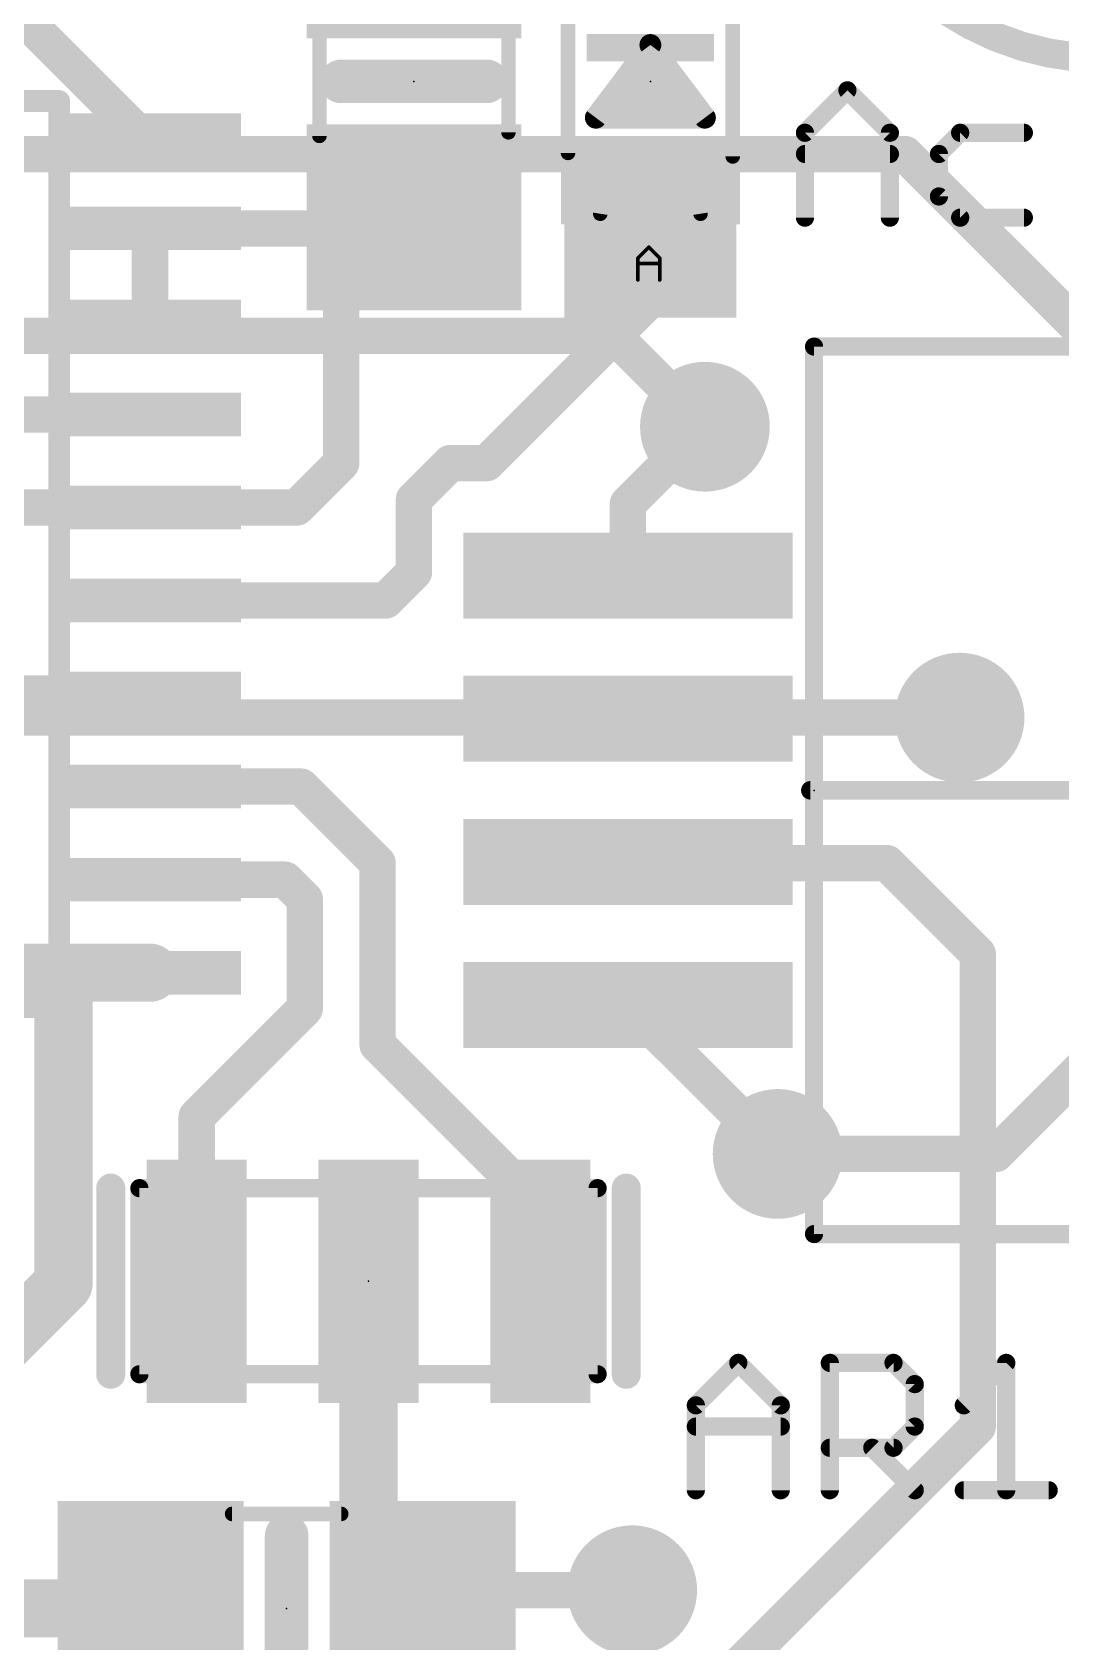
# Model space of a CAD drawing. Extents: x -22.4 to 30.9, y -9.3 to 32.7.
# Drawn here: x 12.19 to 19.38, y 3.32 to 14.57 of the extents above; entities that cross this region are included whole.
import ezdxf

# ---------------------------------------------------------------- set-up
doc = ezdxf.new("R2010")
doc.units = 0
for name, color, linetype in [('1', 12, 'CONTINUOUS'), ('16', 132, 'CONTINUOUS'), ('18', 110, 'CONTINUOUS'), ('21', 40, 'CONTINUOUS'), ('23', 40, 'CONTINUOUS'), ('47', 253, 'CONTINUOUS'), ('51', 253, 'CONTINUOUS')]:
    doc.layers.add(name, color=color, linetype=linetype)

# ---------------------------------------------------------------- blocks, each defined once
blk = doc.blocks.new('RECT')
blk.add_solid([(-0.5, -0.5), (0.5, -0.5), (-0.5, 0.5), (0.5, 0.5)])
blk = doc.blocks.new('ROUNDV')
at = {"const_width": 0.5}
blk.add_lwpolyline([(0, -0.25, 1), (0, 0.25, 1), (0, -0.25)], format="xyb", dxfattribs=at)

msp = doc.modelspace()

# ---------------------------------------------------------------- linework, layer by layer
at = {"layer": '1'}
for points, const_width in [([(10.541, 16.256), (12.95, 13.847)], 0.254), ([(12.95, 13.847), (13.0158, 13.847)], 0.254), ([(14.782, 13.197), (14.859, 13.274)], 0.254), ([(13.0158, 12.547), (13.0158, 13.197)], 0.254), ([(13.0158, 13.197), (14.351, 13.197)], 0.254), ([(14.351, 13.197), (14.782, 13.197)], 0.254), ([(14.351, 11.557), (14.351, 13.197)], 0.254), ([(16.51, 13.174), (16.51, 12.7)], 0.254), ([(16.51, 12.7), (15.367, 11.557)], 0.254), ([(10.627, 11.897), (13.0158, 11.897)], 0.254), ([(16.353, 11.273), (16.891, 11.811)], 0.254), ([(14.041, 11.247), (14.351, 11.557)], 0.254), ([(14.859, 11.303), (15.113, 11.557)], 0.254), ([(15.113, 11.557), (15.367, 11.557)], 0.254), ([(13.0158, 11.247), (11.755, 11.247)], 0.254), ([(13.0158, 11.247), (14.041, 11.247)], 0.254), ([(14.859, 10.795), (14.859, 11.303)], 0.254), ([(16.353, 10.771), (16.353, 11.273)], 0.254), ([(14.661, 10.597), (14.859, 10.795)], 0.254), ([(14.661, 10.597), (13.0158, 10.597)], 0.254), ([(11.598, 9.947), (13.0158, 9.947)], 0.254), ([(16.361, 9.779), (16.353, 9.771)], 0.254), ([(18.669, 9.779), (16.361, 9.779)], 0.254), ([(13.0158, 9.297), (14.071, 9.297)], 0.254), ([(14.071, 9.297), (14.605, 8.763)], 0.254), ([(14.605, 8.763), (14.605, 7.493)], 0.254), ([(16.361, 8.763), (16.353, 8.771)], 0.254), ([(18.161, 8.763), (16.361, 8.763)], 0.254), ([(18.796, 8.128), (18.161, 8.763)], 0.254), ([(13.0158, 8.647), (13.959, 8.647)], 0.254), ([(13.959, 8.647), (14.097, 8.509)], 0.254), ([(14.097, 8.509), (14.097, 7.747)], 0.254), ([(18.796, 4.826), (18.796, 8.128)], 0.254), ([(12.4118, 7.997), (11.561, 7.997)], 0.4064), ([(13.0158, 7.997), (12.4118, 7.997)], 0.4064), ([(12.4118, 7.997), (12.4118, 5.8238)], 0.4064), ([(14.097, 7.747), (13.3415, 6.9915)], 0.254), ([(17.399, 6.731), (16.353, 7.777)], 0.254), ([(16.353, 7.777), (16.353, 7.771)], 0.254), ([(14.605, 7.493), (15.621, 6.477)], 0.254), ([(13.3415, 6.9915), (13.3415, 5.842)], 0.254), ([(15.621, 6.477), (15.621, 5.9625)], 0.254), ([(15.621, 5.9625), (15.7415, 5.842)], 0.254), ([(12.4118, 5.8238), (11.176, 4.588)], 0.4064), ([(14.5415, 5.842), (14.5415, 3.556)], 0.4064), ([(18.796, 4.826), (15.367, 1.397)], 0.254), ([(11.811, 3.556), (13.02, 3.556)], 0.4064), ([(14.5415, 3.556), (14.92, 3.556)], 0.4064), ([(14.92, 3.556), (15.047, 3.683)], 0.254), ([(15.047, 3.683), (16.383, 3.683)], 0.254)]:
    msp.add_lwpolyline(points, dxfattribs=dict(at, const_width=const_width))
for points, const_width in [([(12.95, 13.9105, 1), (12.95, 13.7835)], 0.127), ([(12.9051, 13.8021, 1), (12.9949, 13.8919)], 0.127), ([(13.0158, 13.7835, 1), (13.0158, 13.9105)], 0.127), ([(14.9039, 13.2291, 1), (14.8141, 13.3189)], 0.127), ([(13.0793, 13.197, 1), (12.9523, 13.197)], 0.127), ([(13.0158, 13.2605, 1), (13.0158, 13.1335)], 0.127), ([(14.351, 13.2605, 1), (14.351, 13.1335)], 0.127), ([(14.4145, 13.197, 1), (14.2875, 13.197)], 0.127), ([(14.351, 13.1335, 1), (14.351, 13.2605)], 0.127), ([(14.7371, 13.2419, 1), (14.8269, 13.1521)], 0.127), ([(14.782, 13.1335, 1), (14.782, 13.2605)], 0.127), ([(16.5735, 13.174, 1), (16.4465, 13.174)], 0.127), ([(16.5549, 12.6551, 1), (16.4651, 12.7449)], 0.127), ([(16.4465, 12.7, 1), (16.5735, 12.7)], 0.127), ([(12.9523, 12.547, 1), (13.0793, 12.547)], 0.127), ([(13.0158, 11.8335, 1), (13.0158, 11.9605)], 0.127), ([(16.9359, 11.7661, 1), (16.8461, 11.8559)], 0.127), ([(14.2875, 11.557, 1), (14.4145, 11.557)], 0.127), ([(14.3959, 11.5121, 1), (14.3061, 11.6019)], 0.127), ([(15.113, 11.6205, 1), (15.113, 11.4935)], 0.127), ([(15.1579, 11.5121, 1), (15.0681, 11.6019)], 0.127), ([(15.3221, 11.6019, 1), (15.4119, 11.5121)], 0.127), ([(15.367, 11.4935, 1), (15.367, 11.6205)], 0.127), ([(13.0158, 11.3105, 1), (13.0158, 11.1835)], 0.127), ([(13.0158, 11.1835, 1), (13.0158, 11.3105)], 0.127), ([(14.041, 11.1835, 1), (14.041, 11.3105)], 0.127), ([(14.9225, 11.303, 1), (14.7955, 11.303)], 0.127), ([(14.8141, 11.3479, 1), (14.9039, 11.2581)], 0.127), ([(16.4165, 11.273, 1), (16.2895, 11.273)], 0.127), ([(16.3081, 11.3179, 1), (16.3979, 11.2281)], 0.127), ([(13.9961, 11.2919, 1), (14.0859, 11.2021)], 0.127), ([(14.9039, 10.7501, 1), (14.8141, 10.8399)], 0.127), ([(14.7955, 10.795, 1), (14.9225, 10.795)], 0.127), ([(16.2895, 10.771, 1), (16.4165, 10.771)], 0.127), ([(13.0158, 10.6605, 1), (13.0158, 10.5335)], 0.127), ([(14.6161, 10.6419, 1), (14.7059, 10.5521)], 0.127), ([(14.661, 10.5335, 1), (14.661, 10.6605)], 0.127), ([(13.0158, 9.8835, 1), (13.0158, 10.0105)], 0.127), ([(16.361, 9.8425, 1), (16.361, 9.7155)], 0.127), ([(16.4059, 9.7341, 1), (16.3161, 9.8239)], 0.127), ([(18.669, 9.7155, 1), (18.669, 9.8425)], 0.127), ([(16.3081, 9.8159, 1), (16.3979, 9.7261)], 0.127), ([(13.0158, 9.3605, 1), (13.0158, 9.2335)], 0.127), ([(14.1159, 9.3419, 1), (14.0261, 9.2521)], 0.127), ([(14.071, 9.2335, 1), (14.071, 9.3605)], 0.127), ([(14.6685, 8.763, 1), (14.5415, 8.763)], 0.127), ([(16.3979, 8.8159, 1), (16.3081, 8.7261)], 0.127), ([(16.361, 8.8265, 1), (16.361, 8.6995)], 0.127), ([(18.2059, 8.8079, 1), (18.1161, 8.7181)], 0.127), ([(18.161, 8.6995, 1), (18.161, 8.8265)], 0.127), ([(13.0158, 8.7105, 1), (13.0158, 8.5835)], 0.127), ([(14.0039, 8.6919, 1), (13.9141, 8.6021)], 0.127), ([(13.959, 8.5835, 1), (13.959, 8.7105)], 0.127), ([(14.5601, 8.7181, 1), (14.6499, 8.8079)], 0.127), ([(16.3161, 8.7181, 1), (16.4059, 8.8079)], 0.127), ([(14.1605, 8.509, 1), (14.0335, 8.509)], 0.127), ([(14.0521, 8.4641, 1), (14.1419, 8.5539)], 0.127), ([(18.8595, 8.128, 1), (18.7325, 8.128)], 0.127), ([(18.7511, 8.0831, 1), (18.8409, 8.1729)], 0.127), ([(12.4118, 8.0986, 1), (12.4118, 7.8954)], 0.2032), ([(12.5134, 7.997, 1), (12.3102, 7.997)], 0.2032), ([(12.4118, 7.8954, 1), (12.4118, 8.0986)], 0.2032), ([(13.0158, 7.8954, 1), (13.0158, 8.0986)], 0.2032), ([(14.1419, 7.7021, 1), (14.0521, 7.7919)], 0.127), ([(16.3979, 7.8219, 1), (16.3081, 7.7321)], 0.127), ([(16.4165, 7.777, 1), (16.2895, 7.777)], 0.127), ([(14.0335, 7.747, 1), (14.1605, 7.747)], 0.127), ([(16.2895, 7.771, 1), (16.4165, 7.771)], 0.127), ([(14.6499, 7.5379, 1), (14.5601, 7.4481)], 0.127), ([(14.5415, 7.493, 1), (14.6685, 7.493)], 0.127), ([(13.405, 6.9915, 1), (13.278, 6.9915)], 0.127), ([(13.2966, 7.0364, 1), (13.3864, 6.9466)], 0.127), ([(17.3541, 6.6861, 1), (17.4439, 6.7759)], 0.127), ([(15.6845, 6.477, 1), (15.5575, 6.477)], 0.127), ([(15.5761, 6.4321, 1), (15.6659, 6.5219)], 0.127), ([(15.6659, 6.0074, 1), (15.5761, 5.9176)], 0.127), ([(12.4836, 5.7519, 1), (12.3399, 5.8956)], 0.2032), ([(14.6431, 5.842, 1), (14.4399, 5.842)], 0.2032), ([(15.5575, 5.9625, 1), (15.6845, 5.9625)], 0.127), ([(12.3102, 5.8238, 1), (12.5134, 5.8238)], 0.2032), ([(13.278, 5.842, 1), (13.405, 5.842)], 0.127), ([(15.6966, 5.7971, 1), (15.7864, 5.8869)], 0.127), ([(18.8409, 4.7811, 1), (18.7511, 4.8709)], 0.127), ([(18.7325, 4.826, 1), (18.8595, 4.826)], 0.127), ([(13.02, 3.4544, 1), (13.02, 3.6576)], 0.2032), ([(14.5415, 3.6576, 1), (14.5415, 3.4544)], 0.2032), ([(14.92, 3.4544, 1), (14.92, 3.6576)], 0.2032), ([(15.047, 3.7465, 1), (15.047, 3.6195)], 0.127), ([(15.0919, 3.6381, 1), (15.0021, 3.7279)], 0.127), ([(16.383, 3.6195, 1), (16.383, 3.7465)], 0.127), ([(14.4399, 3.556, 1), (14.6431, 3.556)], 0.2032), ([(14.8751, 3.6009, 1), (14.9649, 3.5111)], 0.127)]:
    msp.add_lwpolyline(points, format="xyb", dxfattribs=dict(at, const_width=const_width))
at = {"layer": '16', "const_width": 0.254}
for points in [[(8.89, 13.716), (18.288, 13.716)], [(18.288, 13.716), (20.447, 11.557)], [(9.906, 12.446), (16.256, 12.446)], [(16.256, 12.446), (16.891, 11.811)], [(10.033, 9.779), (18.669, 9.779)], [(20.447, 8.255), (18.923, 6.731)], [(18.923, 6.731), (17.399, 6.731)], [(16.383, 3.683), (16.383, 3.937)]]:
    msp.add_lwpolyline(points, dxfattribs=at)
at = {"layer": '16', "const_width": 0.127}
for points in [[(18.3329, 13.7609, 1), (18.2431, 13.6711)], [(18.288, 13.6525, 1), (18.288, 13.7795)], [(16.3009, 12.4909, 1), (16.2111, 12.4011)], [(16.256, 12.3825, 1), (16.256, 12.5095)], [(16.8461, 11.7661, 1), (16.9359, 11.8559)], [(18.669, 9.7155, 1), (18.669, 9.8425)], [(17.399, 6.7945, 1), (17.399, 6.6675)], [(18.8781, 6.7759, 1), (18.9679, 6.6861)], [(18.923, 6.6675, 1), (18.923, 6.7945)], [(16.4465, 3.937, 1), (16.3195, 3.937)], [(16.3195, 3.683, 1), (16.4465, 3.683)]]:
    msp.add_lwpolyline(points, format="xyb", dxfattribs=at)
at = {"layer": '21'}
for points, const_width in [([(19.685, 14.383, 1), (19.685, 18.383, 1), (19.685, 14.383)], 0.2032), ([(16.5405, 14.5009, 1), (16.4795, 14.4551)], 0.0762), ([(16.5405, 14.4551, 1), (16.4795, 14.5009)], 0.0762), ([(16.3957, 14.3637, 1), (16.3957, 14.2875)], 0.0762), ([(16.6243, 14.2875, 1), (16.6243, 14.3637)], 0.0762), ([(14.351, 14.3002, 1), (14.351, 14.1478)], 0.1524), ([(15.367, 14.1478, 1), (15.367, 14.3002)], 0.1524), ([(16.2814, 14.2113, 1), (16.2814, 14.1351)], 0.0762), ([(16.7386, 14.1351, 1), (16.7386, 14.2113)], 0.0762), ([(17.9085, 14.1837, 1), (17.8636, 14.1388)], 0.0635), ([(17.9085, 14.1388, 1), (17.8636, 14.1837)], 0.0635), ([(12.4189, 14.0866, 1), (12.3427, 14.0866)], 0.0762), ([(12.3808, 14.0485, 1), (12.3808, 14.1247)], 0.0762), ([(16.1671, 14.0589, 1), (16.1671, 13.9827)], 0.0762), ([(16.8529, 13.9827, 1), (16.8529, 14.0589)], 0.0762), ([(16.129, 14.0081, 1), (16.129, 13.9319)], 0.0762), ([(16.0985, 13.9929, 1), (16.1595, 13.9471)], 0.0762), ([(16.8605, 13.9471, 1), (16.9215, 13.9929)], 0.0762), ([(16.891, 13.9319, 1), (16.891, 14.0081)], 0.0762), ([(17.567, 13.8871, 1), (17.612, 13.8422)], 0.0635), ([(17.6212, 13.8647, 1), (17.5578, 13.8647)], 0.0635), ([(18.2144, 13.8647, 1), (18.1509, 13.8647)], 0.0635), ([(18.1602, 13.8422, 1), (18.2051, 13.8871)], 0.0635), ([(18.6733, 13.8964, 1), (18.6733, 13.8329)], 0.0635), ([(18.6958, 13.8422, 1), (18.6509, 13.8871)], 0.0635), ([(19.1182, 13.8329, 1), (19.1182, 13.8964)], 0.0635), ([(17.5895, 13.7481, 1), (17.5895, 13.6846)], 0.0635), ([(18.1827, 13.6846, 1), (18.1827, 13.7481)], 0.0635), ([(18.5568, 13.7164, 1), (18.4933, 13.7164)], 0.0635), ([(18.5026, 13.7388, 1), (18.5475, 13.6939)], 0.0635), ([(18.5475, 13.4422, 1), (18.5026, 13.3973)], 0.0635), ([(18.4933, 13.4198, 1), (18.5568, 13.4198)], 0.0635), ([(17.5578, 13.2715, 1), (17.6212, 13.2715)], 0.0635), ([(18.1509, 13.2715, 1), (18.2144, 13.2715)], 0.0635), ([(18.6733, 13.3033, 1), (18.6733, 13.2398)], 0.0635), ([(18.6509, 13.249, 1), (18.6958, 13.294)], 0.0635), ([(19.1182, 13.2398, 1), (19.1182, 13.3033)], 0.0635), ([(17.653, 12.4028, 1), (17.653, 12.3392)], 0.0635), ([(17.6848, 12.371, 1), (17.6213, 12.371)], 0.0635), ([(12.3427, 7.7574, 1), (12.4189, 7.7574)], 0.0762), ([(12.3808, 7.7193, 1), (12.3808, 7.7955)], 0.0762), ([(12.7923, 6.492, 1), (12.6907, 6.492)], 0.1016), ([(16.3923, 6.492, 1), (16.2907, 6.492)], 0.1016), ([(17.653, 6.2027, 1), (17.653, 6.1393)], 0.0635), ([(17.6213, 6.171, 1), (17.6848, 6.171)], 0.0635), ([(17.1465, 5.2937, 1), (17.1016, 5.2488)], 0.0635), ([(17.1465, 5.2488, 1), (17.1016, 5.2937)], 0.0635), ([(17.763, 5.303, 1), (17.763, 5.2395)], 0.0635), ([(17.7948, 5.2713, 1), (17.7313, 5.2713)], 0.0635), ([(18.2303, 5.2937, 1), (18.1854, 5.2488)], 0.0635), ([(18.2079, 5.2395, 1), (18.2079, 5.303)], 0.0635), ([(19.0269, 5.2713, 1), (18.9634, 5.2713)], 0.0635), ([(19.0176, 5.2488, 1), (18.9727, 5.2937)], 0.0635), ([(12.6907, 5.192, 1), (12.7923, 5.192)], 0.1016), ([(16.2907, 5.192, 1), (16.3923, 5.192)], 0.1016), ([(18.3879, 5.123, 1), (18.3244, 5.123)], 0.0635), ([(18.3337, 5.1005, 1), (18.3786, 5.1454)], 0.0635), ([(16.805, 4.9971, 1), (16.85, 4.9522)], 0.0635), ([(16.8592, 4.9747, 1), (16.7958, 4.9747)], 0.0635), ([(17.4524, 4.9747, 1), (17.3889, 4.9747)], 0.0635), ([(17.3982, 4.9522, 1), (17.4431, 4.9971)], 0.0635), ([(18.6761, 4.9971, 1), (18.721, 4.9522)], 0.0635), ([(16.8275, 4.8581, 1), (16.8275, 4.7946)], 0.0635), ([(17.4207, 4.7946, 1), (17.4207, 4.8581)], 0.0635), ([(18.3244, 4.8264, 1), (18.3879, 4.8264)], 0.0635), ([(18.3786, 4.8039, 1), (18.3337, 4.8488)], 0.0635), ([(17.763, 4.7098, 1), (17.763, 4.6463)], 0.0635), ([(18.0821, 4.7005, 1), (18.0372, 4.6556)], 0.0635), ([(18.1854, 4.7005, 1), (18.2303, 4.6556)], 0.0635), ([(18.2079, 4.6463, 1), (18.2079, 4.7098)], 0.0635), ([(16.7958, 4.3815, 1), (16.8592, 4.3815)], 0.0635), ([(17.3889, 4.3815, 1), (17.4524, 4.3815)], 0.0635), ([(17.7313, 4.3815, 1), (17.7948, 4.3815)], 0.0635), ([(18.3337, 4.359, 1), (18.3786, 4.404)], 0.0635), ([(18.6985, 4.4132, 1), (18.6985, 4.3498)], 0.0635), ([(18.9634, 4.3815, 1), (19.0269, 4.3815)], 0.0635), ([(19.2917, 4.3498, 1), (19.2917, 4.4132)], 0.0635), ([(14.0462, 4.064, 1), (13.8938, 4.064)], 0.1524)]:
    msp.add_lwpolyline(points, format="xyb", dxfattribs=dict(at, const_width=const_width))
for points, const_width in [([(16.51, 14.478), (16.129, 13.97)], 0.1524), ([(16.891, 13.97), (16.51, 14.478)], 0.1524), ([(16.3957, 14.3256), (16.6243, 14.3256)], 0.1524), ([(14.351, 14.224), (15.367, 14.224)], 0.3048), ([(16.2814, 14.1732), (16.7386, 14.1732)], 0.1524), ([(17.5895, 13.8647), (17.8861, 14.1613)], 0.127), ([(17.8861, 14.1613), (18.1827, 13.8647)], 0.127), ([(6.4152, 14.0866), (12.3808, 14.0866)], 0.1524), ([(12.3808, 7.7574), (12.3808, 14.0866)], 0.1524), ([(16.1671, 14.0208), (16.8529, 14.0208)], 0.1524), ([(16.129, 13.97), (16.891, 13.97)], 0.1524), ([(17.5895, 13.2715), (17.5895, 13.8647)], 0.127), ([(18.1827, 13.8647), (18.1827, 13.2715)], 0.127), ([(18.6733, 13.8647), (18.525, 13.7164)], 0.127), ([(19.1182, 13.8647), (18.6733, 13.8647)], 0.127), ([(17.5895, 13.7164), (18.1827, 13.7164)], 0.127), ([(18.525, 13.7164), (18.525, 13.4198)], 0.127), ([(18.525, 13.4198), (18.6733, 13.2715)], 0.127), ([(18.6733, 13.2715), (19.1182, 13.2715)], 0.127), ([(17.653, 6.171), (17.653, 12.371)], 0.127), ([(17.653, 12.371), (22.153, 12.371)], 0.127), ([(12.3808, 7.7574), (6.4152, 7.7574)], 0.1524), ([(12.7415, 5.192), (12.7415, 6.492)], 0.2032), ([(16.3415, 6.492), (16.3415, 5.192)], 0.2032), ([(22.153, 6.171), (17.653, 6.171)], 0.127), ([(16.8275, 4.9747), (17.1241, 5.2713)], 0.127), ([(17.1241, 5.2713), (17.4207, 4.9747)], 0.127), ([(17.763, 4.3815), (17.763, 5.2713)], 0.127), ([(17.763, 5.2713), (18.2079, 5.2713)], 0.127), ([(18.2079, 5.2713), (18.3562, 5.123)], 0.127), ([(18.6985, 4.9747), (18.9951, 5.2713)], 0.127), ([(18.9951, 5.2713), (18.9951, 4.3815)], 0.127), ([(18.3562, 5.123), (18.3562, 4.8264)], 0.127), ([(16.8275, 4.3815), (16.8275, 4.9747)], 0.127), ([(17.4207, 4.9747), (17.4207, 4.3815)], 0.127), ([(16.8275, 4.8264), (17.4207, 4.8264)], 0.127), ([(18.3562, 4.8264), (18.2079, 4.6781)], 0.127), ([(18.2079, 4.6781), (17.763, 4.6781)], 0.127), ([(18.0596, 4.6781), (18.3562, 4.3815)], 0.127), ([(18.6985, 4.3815), (19.2917, 4.3815)], 0.127), ([(13.97, 4.064), (13.97, 3.048)], 0.3048)]:
    msp.add_lwpolyline(points, dxfattribs=dict(at, const_width=const_width))
at = {"layer": '23'}
for p in [(14.859, 14.224), (16.51, 14.224), (17.653, 9.271), (14.5415, 5.842), (13.97, 3.556)]:
    msp.add_point(p, dxfattribs=at)
at = {"layer": '47', "const_width": 0.13}
msp.add_lwpolyline([(17.6276, 9.271), (30.8298, 9.271)], dxfattribs=at)
at = {"layer": '47', "const_width": 0.065}
msp.add_lwpolyline([(17.6276, 9.3035, 1), (17.6276, 9.2385)], format="xyb", dxfattribs=at)
at = {"layer": '51'}
for points, const_width in [([(15.935, 13.724), (15.935, 15.149)], 0.1016), ([(17.085, 14.749), (17.085, 13.699)], 0.1016), ([(14.199, 13.843), (14.199, 14.605)], 0.1016), ([(15.519, 13.868), (15.519, 14.605)], 0.1016), ([(16.4227, 12.9892), (16.499, 13.0655)], 0.0254), ([(16.499, 13.0655), (16.5752, 12.9892)], 0.0254), ([(16.4227, 12.8367), (16.4227, 12.9892)], 0.0254), ([(16.4227, 12.9511), (16.5752, 12.9511)], 0.0254), ([(16.5752, 12.9892), (16.5752, 12.8367)], 0.0254), ([(12.9415, 6.492), (16.1415, 6.492)], 0.127), ([(12.9415, 5.192), (12.9415, 6.492)], 0.127), ([(16.1415, 6.492), (16.1415, 5.192)], 0.127), ([(16.1415, 5.192), (12.9415, 5.192)], 0.127), ([(13.589, 4.216), (14.351, 4.216)], 0.1016)]:
    msp.add_lwpolyline(points, dxfattribs=dict(at, const_width=const_width))
for points, const_width in [([(14.1736, 13.843, 1), (14.2244, 13.843)], 0.0508), ([(15.4936, 13.868, 1), (15.5444, 13.868)], 0.0508), ([(15.9096, 13.724, 1), (15.9604, 13.724)], 0.0508), ([(17.0596, 13.699, 1), (17.1104, 13.699)], 0.0508), ([(16.86, 13.299, 0.8571), (16.16, 13.299)], 0.1016), ([(16.1349, 13.3029, 1), (16.1851, 13.2951)], 0.0508), ([(16.8349, 13.2951, 1), (16.8851, 13.3029)], 0.0508), ([(16.5035, 13.07, 1), (16.4945, 13.061)], 0.0127), ([(16.5035, 13.061, 1), (16.4945, 13.07)], 0.0127), ([(16.4182, 12.9937, 1), (16.4272, 12.9847)], 0.0127), ([(16.4227, 12.9574, 1), (16.4227, 12.9447)], 0.0127), ([(16.4291, 12.9892, 1), (16.4164, 12.9892)], 0.0127), ([(16.5816, 12.9892, 1), (16.5689, 12.9892)], 0.0127), ([(16.5707, 12.9847, 1), (16.5797, 12.9937)], 0.0127), ([(16.5752, 12.9447, 1), (16.5752, 12.9574)], 0.0127), ([(16.4164, 12.8367, 1), (16.4291, 12.8367)], 0.0127), ([(16.5689, 12.8367, 1), (16.5816, 12.8367)], 0.0127), ([(12.9733, 6.492, 1), (12.9098, 6.492)], 0.0635), ([(12.9415, 6.5237, 1), (12.9415, 6.4603)], 0.0635), ([(16.1732, 6.492, 1), (16.1098, 6.492)], 0.0635), ([(16.1415, 6.4603, 1), (16.1415, 6.5237)], 0.0635), ([(12.9415, 5.2237, 1), (12.9415, 5.1603)], 0.0635), ([(12.9098, 5.192, 1), (12.9733, 5.192)], 0.0635), ([(16.1098, 5.192, 1), (16.1732, 5.192)], 0.0635), ([(16.1415, 5.1603, 1), (16.1415, 5.2237)], 0.0635), ([(13.589, 4.2414, 1), (13.589, 4.1906)], 0.0508), ([(14.351, 4.1906, 1), (14.351, 4.2414)], 0.0508)]:
    msp.add_lwpolyline(points, format="xyb", dxfattribs=dict(at, const_width=const_width))

# ---------------------------------------------------------------- block references
at = {"layer": '1'}
for p, xscale, yscale, rotation in [((14.859, 15.174), 1.3, 1.5, 90), ((13.0158, 13.847), 0.3048, 1.27, 90), ((14.859, 13.274), 1.3, 1.5, 90), ((13.0158, 13.197), 0.3048, 1.27, 90), ((13.0158, 12.547), 0.3048, 1.27, 90), ((13.0158, 11.897), 0.3048, 1.27, 90), ((13.0158, 11.247), 0.3048, 1.27, 90), ((16.353, 10.771), 2.3, 0.6, 180), ((13.0158, 10.597), 0.3048, 1.27, 90), ((13.0158, 9.947), 0.3048, 1.27, 90), ((16.353, 9.771), 2.3, 0.6, 180), ((13.0158, 9.297), 0.3048, 1.27, 90), ((16.353, 8.771), 2.3, 0.6, 180), ((13.0158, 8.647), 0.3048, 1.27, 90), ((13.0158, 7.997), 0.3048, 1.27, 90), ((16.353, 7.771), 2.3, 0.6, 180)]:
    msp.add_blockref('RECT', p, dxfattribs=dict(at, xscale=xscale, yscale=yscale, rotation=rotation))
for p, xscale, yscale in [((16.51, 13.174), 1.2, 1.2), ((13.3415, 5.842), 0.7, 1.7), ((14.5415, 5.842), 0.7, 1.7), ((15.7415, 5.842), 0.7, 1.7), ((13.02, 3.556), 1.3, 1.5), ((14.92, 3.556), 1.3, 1.5)]:
    msp.add_blockref('RECT', p, dxfattribs=dict(at, xscale=xscale, yscale=yscale))
at = {"layer": '18', "xscale": 0.9064, "yscale": 0.9064}
for p in [(16.891, 11.811), (16.891, 11.811), (18.669, 9.779), (18.669, 9.779), (17.399, 6.731), (17.399, 6.731), (16.383, 3.683), (16.383, 3.683)]:
    msp.add_blockref('ROUNDV', p, dxfattribs=at)
at = {"layer": '21', "xscale": 0.889, "yscale": 0.1905}
msp.add_blockref('RECT', (16.51, 14.4598), dxfattribs=at)
at = {"layer": '51', "rotation": 90}
for p, xscale, yscale in [((12.7999, 13.847), 0.2032, 0.8382), ((14.8579, 13.5069), 0.7501, 1.4501), ((12.7999, 13.197), 0.2032, 0.8382), ((12.7999, 12.547), 0.2032, 0.8382), ((12.7999, 11.897), 0.2032, 0.8382), ((12.7999, 11.247), 0.2032, 0.8382), ((12.7999, 10.597), 0.2032, 0.8382), ((12.7999, 9.947), 0.2032, 0.8382), ((12.7999, 9.297), 0.2032, 0.8382), ((12.7999, 8.647), 0.2032, 0.8382), ((12.7999, 7.997), 0.2032, 0.8382)]:
    msp.add_blockref('RECT', p, dxfattribs=dict(at, xscale=xscale, yscale=yscale))
at = {"layer": '51'}
for p, xscale, yscale in [((16.0475, 13.474), 0.325, 0.5), ((16.26, 13.599), 0.15, 0.25), ((16.51, 13.6365), 0.4, 0.175), ((16.76, 13.599), 0.15, 0.25), ((16.9725, 13.474), 0.325, 0.5), ((13.2529, 3.5572), 0.7501, 1.4501), ((14.7007, 3.5572), 0.7501, 1.4501)]:
    msp.add_blockref('RECT', p, dxfattribs=dict(at, xscale=xscale, yscale=yscale))

doc.saveas('drawing.dxf')
